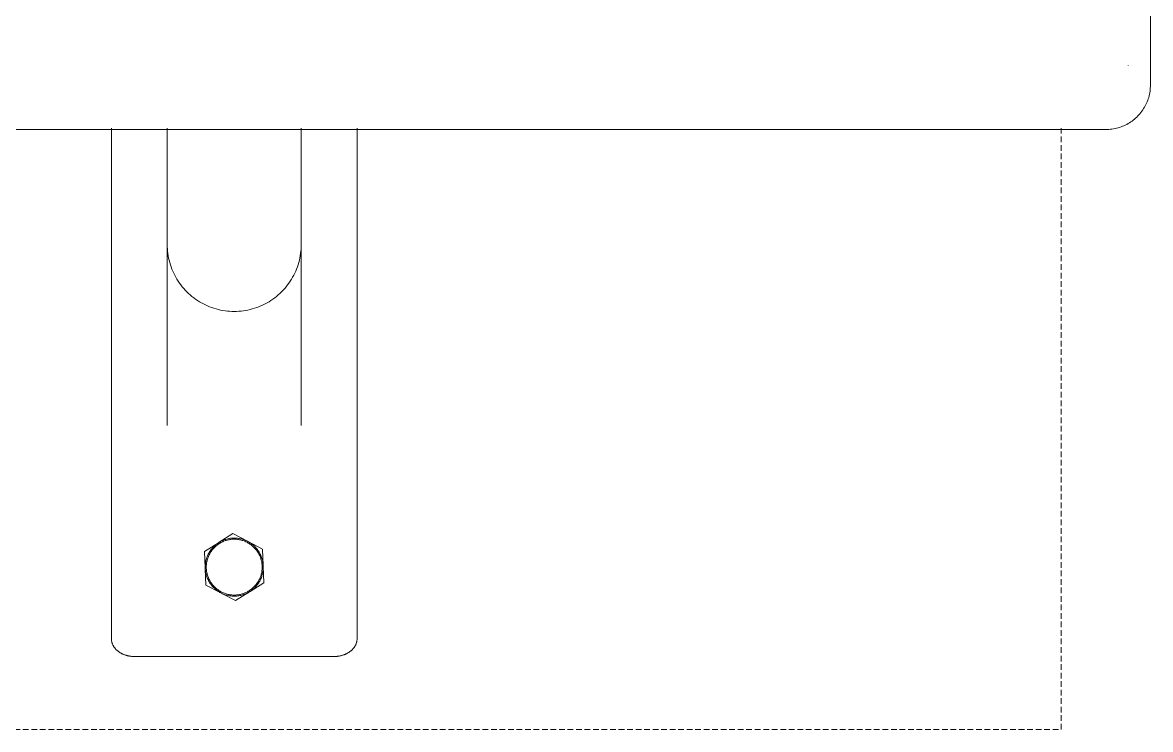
# Model space of a CAD drawing. Header units: millimetres. Extents: x -75 to 3710, y -20 to 2482.
# Drawn here: x 1625.4 to 1877.9, y 864.3 to 1022.5 of the extents above; entities that cross this region are included whole.
import ezdxf

# ---------------------------------------------------------------- set-up
doc = ezdxf.new("R2010")
doc.units = ezdxf.units.MM
doc.linetypes.add('HIDDEN', pattern=[1.905, 1.27, -0.635])
doc.layers.add('ZANO_R', color=7, linetype='Continuous', lineweight=0)
doc.layers.add('ZANO_R_przerywana', color=7, linetype='HIDDEN', lineweight=0)

msp = doc.modelspace()

# ---------------------------------------------------------------- linework, layer by layer
at = {"layer": 'ZANO_R'}
for p, q in [((1877.89, 1011.98), (1877.89, 1170.74)), ((1872.88, 1012.87), (1872.88, 1012.93)), ((1877.89, 1008.5), (1877.89, 1011.98)), ((1877.83, 1007.46), (1877.79, 1007.12)), ((1877.86, 1007.81), (1877.83, 1007.46)), ((1877.88, 1008.16), (1877.86, 1007.81)), ((1877.89, 1008.5), (1877.88, 1008.16)), ((1877.28, 1005.09), (1877.15, 1004.77)), ((1877.39, 1005.42), (1877.28, 1005.09)), ((1877.49, 1005.75), (1877.39, 1005.42)), ((1877.59, 1006.09), (1877.49, 1005.75)), ((1877.66, 1006.43), (1877.59, 1006.09)), ((1877.73, 1006.77), (1877.66, 1006.43)), ((1877.79, 1007.12), (1877.73, 1006.77)), ((1875.76, 1002.36), (1875.54, 1002.09)), ((1875.97, 1002.64), (1875.76, 1002.36)), ((1876.17, 1002.93), (1875.97, 1002.64)), ((1876.36, 1003.22), (1876.17, 1002.93)), ((1876.54, 1003.52), (1876.36, 1003.22)), ((1876.71, 1003.82), (1876.54, 1003.52)), ((1876.87, 1004.13), (1876.71, 1003.82)), ((1877.02, 1004.45), (1876.87, 1004.13)), ((1877.15, 1004.77), (1877.02, 1004.45)), ((1872.88, 999.87), (1872.57, 999.7)), ((1873.18, 1000.05), (1872.88, 999.87)), ((1873.47, 1000.24), (1873.18, 1000.05)), ((1873.76, 1000.44), (1873.47, 1000.24)), ((1874.04, 1000.65), (1873.76, 1000.44)), ((1874.31, 1000.87), (1874.04, 1000.65)), ((1874.57, 1001.09), (1874.31, 1000.87)), ((1874.83, 1001.33), (1874.57, 1001.09)), ((1875.07, 1001.58), (1874.83, 1001.33)), ((1875.31, 1001.83), (1875.07, 1001.58)), ((1875.54, 1002.09), (1875.31, 1001.83)), ((1867.89, 998.54), (1577.89, 998.54)), ((1645.31, 998.87), (1645.31, 915.6)), ((1657.81, 985.41), (1657.81, 998.87)), ((1657.81, 985.46), (1657.81, 998.87)), ((1687.81, 985.41), (1687.81, 998.87)), ((1687.81, 985.46), (1687.81, 998.87)), ((1700.31, 998.87), (1700.31, 915.6)), ((1857.88, 998.87), (1857.88, 998.54)), ((1868.23, 998.55), (1867.89, 998.54)), ((1868.58, 998.57), (1868.23, 998.55)), ((1868.93, 998.6), (1868.58, 998.57)), ((1869.28, 998.64), (1868.93, 998.6)), ((1869.62, 998.69), (1869.28, 998.64)), ((1869.96, 998.76), (1869.62, 998.69)), ((1870.3, 998.84), (1869.96, 998.76)), ((1870.64, 998.92), (1870.3, 998.84)), ((1870.97, 999.03), (1870.64, 998.92)), ((1871.3, 999.14), (1870.97, 999.03)), ((1871.63, 999.26), (1871.3, 999.14)), ((1871.95, 999.4), (1871.63, 999.26)), ((1872.26, 999.55), (1871.95, 999.4)), ((1872.57, 999.7), (1872.26, 999.55)), ((1657.81, 985.41), (1657.81, 972.83)), ((1687.81, 985.41), (1687.81, 972.83)), ((1657.82, 972.31), (1657.81, 972.83)), ((1657.81, 972.83), (1657.81, 932.32)), ((1657.84, 971.8), (1657.82, 972.31)), ((1687.8, 972.31), (1687.77, 971.8)), ((1687.81, 972.83), (1687.8, 972.31)), ((1687.81, 972.93), (1687.81, 972.95)), ((1687.81, 972.83), (1687.81, 932.32)), ((1657.89, 971.29), (1657.84, 971.8)), ((1657.95, 970.78), (1657.89, 971.29)), ((1658.02, 970.28), (1657.95, 970.78)), ((1658.12, 969.78), (1658.02, 970.28)), ((1658.23, 969.28), (1658.12, 969.78)), ((1687.49, 969.78), (1687.38, 969.28)), ((1687.59, 970.28), (1687.49, 969.78)), ((1687.67, 970.78), (1687.59, 970.28)), ((1687.73, 971.29), (1687.67, 970.78)), ((1687.77, 971.8), (1687.73, 971.29)), ((1658.36, 968.78), (1658.23, 969.28)), ((1658.51, 968.29), (1658.36, 968.78)), ((1658.67, 967.8), (1658.51, 968.29)), ((1658.85, 967.32), (1658.67, 967.8)), ((1659.05, 966.85), (1658.85, 967.32)), ((1686.76, 967.32), (1686.56, 966.85)), ((1686.94, 967.8), (1686.76, 967.32)), ((1687.1, 968.29), (1686.94, 967.8)), ((1687.25, 968.78), (1687.1, 968.29)), ((1687.38, 969.28), (1687.25, 968.78)), ((1659.26, 966.38), (1659.05, 966.85)), ((1659.49, 965.93), (1659.26, 966.38)), ((1659.73, 965.48), (1659.49, 965.93)), ((1659.99, 965.03), (1659.73, 965.48)), ((1660.26, 964.6), (1659.99, 965.03)), ((1660.55, 964.18), (1660.26, 964.6)), ((1685.35, 964.6), (1685.06, 964.18)), ((1685.62, 965.03), (1685.35, 964.6)), ((1685.88, 965.48), (1685.62, 965.03)), ((1686.12, 965.93), (1685.88, 965.48)), ((1686.35, 966.38), (1686.12, 965.93)), ((1686.56, 966.85), (1686.35, 966.38)), ((1660.85, 963.76), (1660.55, 964.18)), ((1661.17, 963.36), (1660.85, 963.76)), ((1661.5, 962.97), (1661.17, 963.36)), ((1661.84, 962.59), (1661.5, 962.97)), ((1662.2, 962.22), (1661.84, 962.59)), ((1662.57, 961.86), (1662.2, 962.22)), ((1683.41, 962.22), (1683.04, 961.86)), ((1683.77, 962.59), (1683.41, 962.22)), ((1684.11, 962.97), (1683.77, 962.59)), ((1684.44, 963.36), (1684.11, 962.97)), ((1684.76, 963.76), (1684.44, 963.36)), ((1685.06, 964.18), (1684.76, 963.76)), ((1662.95, 961.52), (1662.57, 961.86)), ((1663.34, 961.19), (1662.95, 961.52)), ((1663.74, 960.87), (1663.34, 961.19)), ((1664.16, 960.57), (1663.74, 960.87)), ((1664.58, 960.28), (1664.16, 960.57)), ((1665.01, 960.01), (1664.58, 960.28)), ((1665.45, 959.75), (1665.01, 960.01)), ((1665.91, 959.51), (1665.45, 959.75)), ((1666.36, 959.28), (1665.91, 959.51)), ((1679.71, 959.51), (1679.25, 959.28)), ((1680.16, 959.75), (1679.71, 959.51)), ((1680.6, 960.01), (1680.16, 959.75)), ((1681.03, 960.28), (1680.6, 960.01)), ((1681.46, 960.57), (1681.03, 960.28)), ((1681.87, 960.87), (1681.46, 960.57)), ((1682.27, 961.19), (1681.87, 960.87)), ((1682.66, 961.52), (1682.27, 961.19)), ((1683.04, 961.86), (1682.66, 961.52)), ((1666.83, 959.07), (1666.36, 959.28)), ((1667.3, 958.87), (1666.83, 959.07)), ((1667.78, 958.69), (1667.3, 958.87)), ((1668.27, 958.53), (1667.78, 958.69)), ((1668.76, 958.38), (1668.27, 958.53)), ((1669.26, 958.25), (1668.76, 958.38)), ((1669.75, 958.14), (1669.26, 958.25)), ((1670.26, 958.05), (1669.75, 958.14)), ((1670.76, 957.97), (1670.26, 958.05)), ((1671.27, 957.91), (1670.76, 957.97)), ((1671.78, 957.86), (1671.27, 957.91)), ((1672.29, 957.84), (1671.78, 957.86)), ((1672.81, 957.83), (1672.29, 957.84)), ((1673.32, 957.84), (1672.81, 957.83)), ((1673.83, 957.86), (1673.32, 957.84)), ((1674.34, 957.91), (1673.83, 957.86)), ((1674.85, 957.97), (1674.34, 957.91)), ((1675.36, 958.05), (1674.85, 957.97)), ((1675.86, 958.14), (1675.36, 958.05)), ((1676.36, 958.25), (1675.86, 958.14)), ((1676.85, 958.38), (1676.36, 958.25)), ((1677.34, 958.53), (1676.85, 958.38)), ((1677.83, 958.69), (1677.34, 958.53)), ((1678.31, 958.87), (1677.83, 958.69)), ((1678.78, 959.07), (1678.31, 958.87)), ((1679.25, 959.28), (1678.78, 959.07)), ((1645.31, 915.6), (1645.31, 884.6)), ((1700.31, 915.6), (1700.31, 884.6)), ((1672.51, 908.1), (1669.42, 906.15)), ((1669.71, 906.32), (1669.91, 906.42)), ((1669.91, 906.42), (1670.11, 906.51)), ((1670.11, 906.51), (1670.31, 906.6)), ((1670.22, 906.29), (1670.41, 906.38)), ((1670.31, 906.6), (1670.51, 906.68)), ((1670.41, 906.38), (1670.61, 906.45)), ((1670.51, 906.68), (1670.72, 906.76)), ((1670.61, 906.45), (1670.81, 906.53)), ((1670.72, 906.76), (1670.93, 906.82)), ((1670.81, 906.53), (1671.02, 906.59)), ((1670.93, 906.82), (1671.14, 906.88)), ((1671.02, 906.59), (1671.22, 906.65)), ((1671.14, 906.88), (1671.35, 906.94)), ((1671.22, 906.65), (1671.43, 906.7)), ((1671.35, 906.94), (1671.57, 906.98)), ((1671.43, 906.7), (1671.64, 906.74)), ((1671.57, 906.98), (1671.78, 907.02)), ((1671.64, 906.74), (1671.85, 906.78)), ((1671.78, 907.02), (1672, 907.05)), ((1671.85, 906.78), (1672.06, 906.81)), ((1672, 907.05), (1672.22, 907.07)), ((1672.06, 906.81), (1672.27, 906.83)), ((1672.22, 907.07), (1672.44, 907.09)), ((1672.27, 906.83), (1672.49, 906.84)), ((1672.44, 907.09), (1672.66, 907.1)), ((1672.49, 906.84), (1672.7, 906.85)), ((1675.74, 906.4), (1672.51, 908.1)), ((1672.66, 907.1), (1672.88, 907.1)), ((1672.7, 906.85), (1672.91, 906.85)), ((1672.88, 907.1), (1673.1, 907.09)), ((1672.91, 906.85), (1673.13, 906.84)), ((1673.1, 907.09), (1673.31, 907.08)), ((1673.13, 906.84), (1673.34, 906.83)), ((1673.31, 907.08), (1673.53, 907.06)), ((1673.34, 906.83), (1673.55, 906.81)), ((1673.53, 907.06), (1673.75, 907.03)), ((1673.55, 906.81), (1673.76, 906.78)), ((1673.75, 907.03), (1673.97, 907)), ((1673.76, 906.78), (1673.97, 906.74)), ((1673.97, 907), (1674.18, 906.95)), ((1673.97, 906.74), (1674.18, 906.7)), ((1674.18, 906.95), (1674.4, 906.9)), ((1674.18, 906.7), (1674.39, 906.65)), ((1674.39, 906.65), (1674.59, 906.59)), ((1674.4, 906.9), (1674.61, 906.85)), ((1674.59, 906.59), (1674.8, 906.53)), ((1674.61, 906.85), (1674.82, 906.78)), ((1674.8, 906.53), (1675, 906.45)), ((1674.82, 906.78), (1675.03, 906.71)), ((1675, 906.45), (1675.2, 906.38)), ((1675.03, 906.71), (1675.23, 906.63)), ((1675.2, 906.38), (1675.39, 906.29)), ((1675.23, 906.63), (1675.43, 906.55)), ((1675.43, 906.55), (1675.63, 906.45)), ((1675.63, 906.45), (1675.83, 906.36)), ((1675.83, 906.36), (1676.02, 906.25)), ((1669.25, 906.04), (1666.16, 904.09)), ((1666.16, 904.09), (1666.31, 900.44)), ((1667.1, 903.72), (1667.21, 903.91)), ((1667.21, 903.91), (1667.33, 904.1)), ((1667.33, 904.1), (1667.45, 904.28)), ((1667.41, 903.76), (1667.52, 903.94)), ((1667.45, 904.28), (1667.58, 904.46)), ((1667.52, 903.94), (1667.64, 904.12)), ((1667.58, 904.46), (1667.71, 904.63)), ((1667.64, 904.12), (1667.76, 904.29)), ((1667.71, 904.63), (1667.85, 904.8)), ((1667.76, 904.29), (1667.89, 904.46)), ((1667.85, 904.8), (1667.99, 904.97)), ((1667.89, 904.46), (1668.03, 904.63)), ((1667.99, 904.97), (1668.14, 905.13)), ((1668.03, 904.63), (1668.17, 904.79)), ((1668.14, 905.13), (1668.3, 905.28)), ((1668.17, 904.79), (1668.31, 904.94)), ((1668.3, 905.28), (1668.46, 905.43)), ((1668.31, 904.94), (1668.46, 905.1)), ((1668.46, 905.43), (1668.63, 905.58)), ((1668.46, 905.1), (1668.62, 905.24)), ((1668.62, 905.24), (1668.78, 905.38)), ((1668.63, 905.58), (1668.8, 905.72)), ((1668.78, 905.38), (1668.95, 905.52)), ((1668.8, 905.72), (1668.97, 905.85)), ((1668.95, 905.52), (1669.12, 905.64)), ((1668.97, 905.85), (1669.15, 905.98)), ((1669.12, 905.64), (1669.29, 905.77)), ((1669.15, 905.98), (1669.33, 906.1)), ((1669.29, 905.77), (1669.47, 905.88)), ((1669.33, 906.1), (1669.52, 906.21)), ((1669.47, 905.88), (1669.65, 906)), ((1669.52, 906.21), (1669.71, 906.32)), ((1669.65, 906), (1669.84, 906.1)), ((1669.84, 906.1), (1670.03, 906.2)), ((1670.03, 906.2), (1670.22, 906.29)), ((1675.39, 906.29), (1675.59, 906.2)), ((1675.59, 906.2), (1675.78, 906.1)), ((1675.78, 906.1), (1675.96, 906)), ((1679.15, 904.61), (1675.92, 906.31)), ((1675.96, 906), (1676.14, 905.89)), ((1676.02, 906.25), (1676.21, 906.14)), ((1676.14, 905.89), (1676.32, 905.77)), ((1676.21, 906.14), (1676.4, 906.02)), ((1676.32, 905.77), (1676.5, 905.65)), ((1676.4, 906.02), (1676.58, 905.9)), ((1676.5, 905.65), (1676.67, 905.52)), ((1676.58, 905.9), (1676.75, 905.77)), ((1676.67, 905.52), (1676.83, 905.38)), ((1676.75, 905.77), (1676.93, 905.63)), ((1676.83, 905.38), (1676.99, 905.24)), ((1676.93, 905.63), (1677.09, 905.49)), ((1676.99, 905.24), (1677.15, 905.1)), ((1677.09, 905.49), (1677.26, 905.34)), ((1677.15, 905.1), (1677.3, 904.95)), ((1677.26, 905.34), (1677.41, 905.19)), ((1677.3, 904.95), (1677.45, 904.79)), ((1677.41, 905.19), (1677.57, 905.03)), ((1677.45, 904.79), (1677.59, 904.63)), ((1677.57, 905.03), (1677.71, 904.87)), ((1677.59, 904.63), (1677.72, 904.46)), ((1677.71, 904.87), (1677.85, 904.7)), ((1677.72, 904.46), (1677.85, 904.29)), ((1677.85, 904.7), (1677.99, 904.52)), ((1677.85, 904.29), (1677.97, 904.12)), ((1677.97, 904.12), (1678.09, 903.94)), ((1677.99, 904.52), (1678.12, 904.35)), ((1678.2, 903.76), (1678.09, 903.94)), ((1678.12, 904.35), (1678.24, 904.17)), ((1678.24, 904.17), (1678.36, 903.98)), ((1678.36, 903.98), (1678.47, 903.79)), ((1679.3, 900.96), (1679.15, 904.61)), ((1666.34, 901.22), (1666.36, 901.44)), ((1666.36, 901.44), (1666.39, 901.65)), ((1666.39, 901.65), (1666.43, 901.87)), ((1666.43, 901.87), (1666.48, 902.09)), ((1666.48, 902.09), (1666.53, 902.3)), ((1666.53, 902.3), (1666.59, 902.51)), ((1666.58, 901.13), (1666.6, 901.35)), ((1666.59, 902.51), (1666.66, 902.72)), ((1666.6, 901.35), (1666.63, 901.56)), ((1666.63, 901.56), (1666.67, 901.77)), ((1666.66, 902.72), (1666.74, 902.92)), ((1666.67, 901.77), (1666.71, 901.98)), ((1666.71, 901.98), (1666.76, 902.18)), ((1666.74, 902.92), (1666.82, 903.13)), ((1666.76, 902.18), (1666.82, 902.39)), ((1666.82, 903.13), (1666.91, 903.33)), ((1666.82, 902.39), (1666.88, 902.59)), ((1666.88, 902.59), (1666.95, 902.79)), ((1666.91, 903.33), (1667, 903.53)), ((1666.95, 902.79), (1667.03, 902.99)), ((1667, 903.53), (1667.1, 903.72)), ((1667.03, 902.99), (1667.12, 903.19)), ((1667.12, 903.19), (1667.21, 903.38)), ((1667.21, 903.38), (1667.31, 903.57)), ((1667.31, 903.57), (1667.41, 903.76)), ((1678.31, 903.57), (1678.2, 903.76)), ((1678.4, 903.38), (1678.31, 903.57)), ((1678.5, 903.19), (1678.4, 903.38)), ((1678.47, 903.79), (1678.57, 903.6)), ((1678.58, 902.99), (1678.5, 903.19)), ((1678.57, 903.6), (1678.67, 903.4)), ((1678.66, 902.8), (1678.58, 902.99)), ((1678.73, 902.59), (1678.66, 902.8)), ((1678.67, 903.4), (1678.76, 903.2)), ((1678.79, 902.39), (1678.73, 902.59)), ((1678.76, 903.2), (1678.85, 903)), ((1678.85, 902.19), (1678.79, 902.39)), ((1678.85, 903), (1678.93, 902.79)), ((1678.9, 901.98), (1678.85, 902.19)), ((1678.95, 901.77), (1678.9, 901.98)), ((1678.93, 902.79), (1679, 902.59)), ((1678.98, 901.56), (1678.95, 901.77)), ((1679.01, 901.35), (1678.98, 901.56)), ((1679, 902.59), (1679.06, 902.38)), ((1679.03, 901.13), (1679.01, 901.35)), ((1679.06, 902.38), (1679.12, 902.16)), ((1679.12, 902.16), (1679.17, 901.95)), ((1679.17, 901.95), (1679.21, 901.73)), ((1679.21, 901.73), (1679.24, 901.52)), ((1679.24, 901.52), (1679.27, 901.3)), ((1679.27, 901.3), (1679.29, 901.08)), ((1666.31, 900.78), (1666.32, 901)), ((1666.31, 900.56), (1666.31, 900.78)), ((1666.31, 900.34), (1666.31, 900.56)), ((1666.32, 900.12), (1666.31, 900.34)), ((1666.32, 901), (1666.34, 901.22)), ((1666.32, 900.24), (1666.46, 896.59)), ((1666.34, 899.9), (1666.32, 900.12)), ((1666.37, 899.69), (1666.34, 899.9)), ((1666.41, 899.47), (1666.37, 899.69)), ((1666.45, 899.25), (1666.41, 899.47)), ((1666.5, 899.04), (1666.45, 899.25)), ((1666.55, 898.83), (1666.5, 899.04)), ((1666.62, 898.62), (1666.55, 898.83)), ((1666.56, 900.92), (1666.58, 901.13)), ((1666.56, 900.71), (1666.56, 900.92)), ((1666.56, 900.49), (1666.56, 900.71)), ((1666.56, 900.28), (1666.56, 900.49)), ((1666.58, 900.07), (1666.56, 900.28)), ((1666.6, 899.86), (1666.58, 900.07)), ((1666.63, 899.64), (1666.6, 899.86)), ((1666.67, 899.43), (1666.63, 899.64)), ((1666.71, 899.22), (1666.67, 899.43)), ((1666.76, 899.02), (1666.71, 899.22)), ((1666.82, 898.81), (1666.76, 899.02)), ((1666.88, 898.61), (1666.82, 898.81)), ((1678.73, 898.61), (1678.8, 898.81)), ((1678.8, 898.81), (1678.85, 899.02)), ((1678.85, 899.02), (1678.9, 899.23)), ((1678.9, 899.23), (1678.95, 899.43)), ((1678.95, 899.43), (1678.98, 899.65)), ((1678.98, 899.65), (1679.01, 899.86)), ((1679.01, 899.86), (1679.03, 900.07)), ((1679.08, 898.9), (1679.02, 898.69)), ((1679.05, 900.92), (1679.03, 901.13)), ((1679.03, 900.07), (1679.05, 900.28)), ((1679.06, 900.71), (1679.05, 900.92)), ((1679.05, 900.28), (1679.06, 900.5)), ((1679.06, 900.5), (1679.06, 900.71)), ((1679.13, 899.12), (1679.08, 898.9)), ((1679.18, 899.33), (1679.13, 899.12)), ((1679.22, 899.55), (1679.18, 899.33)), ((1679.25, 899.77), (1679.22, 899.55)), ((1679.28, 899.98), (1679.25, 899.77)), ((1679.29, 900.2), (1679.28, 899.98)), ((1679.29, 901.08), (1679.3, 900.86)), ((1679.3, 900.42), (1679.29, 900.2)), ((1679.3, 900.86), (1679.31, 900.64)), ((1679.31, 900.64), (1679.3, 900.42)), ((1679.45, 897.11), (1679.31, 900.76)), ((1666.46, 896.59), (1669.69, 894.89)), ((1666.69, 898.41), (1666.62, 898.62)), ((1666.76, 898.2), (1666.69, 898.41)), ((1666.85, 898), (1666.76, 898.2)), ((1666.94, 897.8), (1666.85, 898)), ((1666.95, 898.41), (1666.88, 898.61)), ((1667.04, 897.61), (1666.94, 897.8)), ((1667.03, 898.21), (1666.95, 898.41)), ((1667.12, 898.01), (1667.03, 898.21)), ((1667.14, 897.41), (1667.04, 897.61)), ((1667.21, 897.82), (1667.12, 898.01)), ((1667.25, 897.22), (1667.14, 897.41)), ((1667.31, 897.63), (1667.21, 897.82)), ((1667.37, 897.04), (1667.25, 897.22)), ((1667.41, 897.45), (1667.31, 897.63)), ((1667.49, 896.86), (1667.37, 897.04)), ((1667.52, 897.26), (1667.41, 897.45)), ((1667.62, 896.68), (1667.49, 896.86)), ((1667.52, 897.26), (1667.64, 897.08)), ((1667.76, 896.51), (1667.62, 896.68)), ((1667.64, 897.08), (1667.76, 896.91)), ((1667.76, 896.91), (1667.89, 896.74)), ((1667.9, 896.34), (1667.76, 896.51)), ((1667.89, 896.74), (1668.03, 896.57)), ((1668.05, 896.17), (1667.9, 896.34)), ((1668.03, 896.57), (1668.17, 896.41)), ((1668.17, 896.41), (1668.31, 896.26)), ((1668.31, 896.26), (1668.46, 896.11)), ((1676.36, 895.16), (1679.45, 897.11)), ((1677.15, 896.11), (1677.3, 896.26)), ((1677.3, 896.26), (1677.45, 896.41)), ((1677.45, 896.41), (1677.59, 896.58)), ((1677.59, 896.58), (1677.72, 896.74)), ((1677.76, 896.4), (1677.62, 896.23)), ((1677.72, 896.74), (1677.85, 896.91)), ((1677.9, 896.57), (1677.76, 896.4)), ((1677.85, 896.91), (1677.97, 897.09)), ((1678.04, 896.74), (1677.9, 896.57)), ((1677.97, 897.09), (1678.09, 897.26)), ((1678.16, 896.92), (1678.04, 896.74)), ((1678.09, 897.26), (1678.2, 897.45)), ((1678.29, 897.1), (1678.16, 896.92)), ((1678.2, 897.45), (1678.31, 897.63)), ((1678.4, 897.29), (1678.29, 897.1)), ((1678.31, 897.63), (1678.4, 897.82)), ((1678.4, 897.82), (1678.5, 898.01)), ((1678.51, 897.48), (1678.4, 897.29)), ((1678.5, 898.01), (1678.58, 898.21)), ((1678.61, 897.68), (1678.51, 897.48)), ((1678.58, 898.21), (1678.66, 898.41)), ((1678.71, 897.87), (1678.61, 897.68)), ((1678.66, 898.41), (1678.73, 898.61)), ((1678.8, 898.07), (1678.71, 897.87)), ((1678.88, 898.28), (1678.8, 898.07)), ((1678.95, 898.48), (1678.88, 898.28)), ((1679.02, 898.69), (1678.95, 898.48)), ((1668.2, 896.02), (1668.05, 896.17)), ((1668.36, 895.86), (1668.2, 896.02)), ((1668.52, 895.72), (1668.36, 895.86)), ((1668.46, 896.11), (1668.62, 895.96)), ((1668.69, 895.57), (1668.52, 895.72)), ((1668.62, 895.96), (1668.78, 895.82)), ((1668.86, 895.44), (1668.69, 895.57)), ((1668.78, 895.82), (1668.95, 895.69)), ((1669.04, 895.31), (1668.86, 895.44)), ((1668.95, 895.69), (1669.12, 895.56)), ((1669.22, 895.18), (1669.04, 895.31)), ((1669.12, 895.56), (1669.29, 895.43)), ((1669.4, 895.06), (1669.22, 895.18)), ((1669.29, 895.43), (1669.47, 895.32)), ((1669.59, 894.95), (1669.4, 895.06)), ((1669.47, 895.32), (1669.65, 895.21)), ((1669.78, 894.85), (1669.59, 894.95)), ((1669.65, 895.21), (1669.84, 895.1)), ((1669.98, 894.75), (1669.78, 894.85)), ((1669.84, 895.1), (1670.03, 895)), ((1669.87, 894.8), (1673.11, 893.1)), ((1670.18, 894.66), (1669.98, 894.75)), ((1670.03, 895), (1670.22, 894.91)), ((1670.38, 894.57), (1670.18, 894.66)), ((1670.22, 894.91), (1670.42, 894.83)), ((1670.59, 894.49), (1670.38, 894.57)), ((1670.42, 894.83), (1670.61, 894.75)), ((1670.79, 894.42), (1670.59, 894.49)), ((1670.61, 894.75), (1670.82, 894.68)), ((1671, 894.36), (1670.79, 894.42)), ((1670.82, 894.68), (1671.02, 894.61)), ((1671.22, 894.3), (1671, 894.36)), ((1671.02, 894.61), (1671.22, 894.56)), ((1671.22, 894.56), (1671.43, 894.5)), ((1671.43, 894.25), (1671.22, 894.3)), ((1671.43, 894.5), (1671.64, 894.46)), ((1671.65, 894.21), (1671.43, 894.25)), ((1671.64, 894.46), (1671.85, 894.42)), ((1671.86, 894.17), (1671.65, 894.21)), ((1671.85, 894.42), (1672.06, 894.4)), ((1672.08, 894.14), (1671.86, 894.17)), ((1672.06, 894.4), (1672.27, 894.37)), ((1672.3, 894.12), (1672.08, 894.14)), ((1672.27, 894.37), (1672.49, 894.36)), ((1672.52, 894.11), (1672.3, 894.12)), ((1672.49, 894.36), (1672.7, 894.35)), ((1672.74, 894.1), (1672.52, 894.11)), ((1672.7, 894.35), (1672.91, 894.35)), ((1672.96, 894.1), (1672.74, 894.1)), ((1672.91, 894.35), (1673.13, 894.36)), ((1673.18, 894.11), (1672.96, 894.1)), ((1673.11, 893.1), (1676.19, 895.05)), ((1673.13, 894.36), (1673.34, 894.37)), ((1673.39, 894.13), (1673.18, 894.11)), ((1673.34, 894.37), (1673.55, 894.4)), ((1673.61, 894.15), (1673.39, 894.13)), ((1673.55, 894.4), (1673.76, 894.43)), ((1673.83, 894.18), (1673.61, 894.15)), ((1673.76, 894.43), (1673.97, 894.46)), ((1674.05, 894.22), (1673.83, 894.18)), ((1673.97, 894.46), (1674.18, 894.5)), ((1674.26, 894.27), (1674.05, 894.22)), ((1674.18, 894.5), (1674.39, 894.56)), ((1674.47, 894.32), (1674.26, 894.27)), ((1674.39, 894.56), (1674.6, 894.61)), ((1674.69, 894.38), (1674.47, 894.32)), ((1674.6, 894.61), (1674.8, 894.68)), ((1674.89, 894.45), (1674.69, 894.38)), ((1674.8, 894.68), (1675, 894.75)), ((1675.1, 894.52), (1674.89, 894.45)), ((1675, 894.75), (1675.2, 894.83)), ((1675.31, 894.6), (1675.1, 894.52)), ((1675.2, 894.83), (1675.39, 894.91)), ((1675.51, 894.69), (1675.31, 894.6)), ((1675.39, 894.91), (1675.59, 895)), ((1675.71, 894.78), (1675.51, 894.69)), ((1675.59, 895), (1675.78, 895.1)), ((1675.9, 894.88), (1675.71, 894.78)), ((1675.78, 895.1), (1675.96, 895.21)), ((1676.09, 894.99), (1675.9, 894.88)), ((1675.96, 895.21), (1676.15, 895.32)), ((1676.28, 895.11), (1676.09, 894.99)), ((1676.15, 895.32), (1676.32, 895.43)), ((1676.46, 895.23), (1676.28, 895.11)), ((1676.32, 895.43), (1676.5, 895.56)), ((1676.64, 895.35), (1676.46, 895.23)), ((1676.5, 895.56), (1676.67, 895.69)), ((1676.82, 895.49), (1676.64, 895.35)), ((1676.67, 895.69), (1676.83, 895.82)), ((1676.99, 895.62), (1676.82, 895.49)), ((1676.83, 895.82), (1676.99, 895.96)), ((1676.99, 895.96), (1677.15, 896.11)), ((1677.15, 895.77), (1676.99, 895.62)), ((1677.31, 895.92), (1677.15, 895.77)), ((1677.47, 896.07), (1677.31, 895.92)), ((1677.62, 896.23), (1677.47, 896.07)), ((1645.31, 884.6), (1645.31, 884.5)), ((1645.31, 884.5), (1645.31, 884.4)), ((1645.31, 884.4), (1645.32, 884.3)), ((1645.32, 884.3), (1645.33, 884.21)), ((1645.33, 884.21), (1645.35, 884.11)), ((1645.35, 884.11), (1645.36, 884.01)), ((1645.36, 884.01), (1645.38, 883.91)), ((1645.38, 883.91), (1645.41, 883.82)), ((1645.41, 883.82), (1645.43, 883.72)), ((1645.43, 883.72), (1645.46, 883.62)), ((1645.46, 883.62), (1645.5, 883.52)), ((1700.12, 883.52), (1700.15, 883.62)), ((1700.15, 883.62), (1700.18, 883.72)), ((1700.18, 883.72), (1700.21, 883.82)), ((1700.21, 883.82), (1700.23, 883.91)), ((1700.23, 883.91), (1700.25, 884.01)), ((1700.25, 884.01), (1700.27, 884.11)), ((1700.27, 884.11), (1700.28, 884.21)), ((1700.28, 884.21), (1700.29, 884.3)), ((1700.29, 884.3), (1700.3, 884.4)), ((1700.3, 884.5), (1700.31, 884.6)), ((1700.3, 884.4), (1700.3, 884.5)), ((1645.5, 883.52), (1645.53, 883.43)), ((1645.53, 883.43), (1645.57, 883.33)), ((1645.57, 883.33), (1645.61, 883.24)), ((1645.61, 883.24), (1645.66, 883.15)), ((1645.66, 883.15), (1645.71, 883.05)), ((1645.71, 883.05), (1645.76, 882.96)), ((1645.76, 882.96), (1645.81, 882.87)), ((1645.81, 882.87), (1645.87, 882.78)), ((1645.87, 882.78), (1645.93, 882.69)), ((1645.93, 882.69), (1645.99, 882.61)), ((1645.99, 882.61), (1646.05, 882.52)), ((1646.05, 882.52), (1646.12, 882.44)), ((1646.12, 882.44), (1646.19, 882.36)), ((1646.19, 882.36), (1646.26, 882.28)), ((1646.26, 882.28), (1646.33, 882.2)), ((1646.33, 882.2), (1646.41, 882.12)), ((1646.41, 882.12), (1646.49, 882.05)), ((1646.49, 882.05), (1646.57, 881.97)), ((1646.57, 881.97), (1646.65, 881.9)), ((1646.65, 881.9), (1646.73, 881.83)), ((1646.73, 881.83), (1646.81, 881.77)), ((1646.81, 881.77), (1646.9, 881.7)), ((1646.9, 881.7), (1647, 881.63)), ((1647, 881.63), (1647.09, 881.57)), ((1647.09, 881.57), (1647.18, 881.51)), ((1647.18, 881.51), (1647.28, 881.45)), ((1647.28, 881.45), (1647.38, 881.39)), ((1647.38, 881.39), (1647.47, 881.33)), ((1647.47, 881.33), (1647.57, 881.28)), ((1647.57, 881.28), (1647.68, 881.23)), ((1647.68, 881.23), (1647.79, 881.17)), ((1647.79, 881.17), (1647.9, 881.12)), ((1647.9, 881.12), (1648.01, 881.08)), ((1697.6, 881.08), (1697.71, 881.12)), ((1697.71, 881.12), (1697.82, 881.17)), ((1697.82, 881.17), (1697.93, 881.23)), ((1697.93, 881.23), (1698.04, 881.28)), ((1698.04, 881.28), (1698.14, 881.33)), ((1698.14, 881.33), (1698.24, 881.39)), ((1698.24, 881.39), (1698.34, 881.45)), ((1698.34, 881.45), (1698.43, 881.51)), ((1698.43, 881.51), (1698.53, 881.57)), ((1698.53, 881.57), (1698.62, 881.63)), ((1698.62, 881.63), (1698.71, 881.7)), ((1698.71, 881.7), (1698.8, 881.77)), ((1698.8, 881.77), (1698.88, 881.83)), ((1698.88, 881.83), (1698.97, 881.9)), ((1698.97, 881.9), (1699.05, 881.97)), ((1699.05, 881.97), (1699.13, 882.05)), ((1699.13, 882.05), (1699.2, 882.12)), ((1699.2, 882.12), (1699.28, 882.2)), ((1699.28, 882.2), (1699.35, 882.28)), ((1699.35, 882.28), (1699.43, 882.36)), ((1699.43, 882.36), (1699.49, 882.44)), ((1699.49, 882.44), (1699.56, 882.52)), ((1699.56, 882.52), (1699.62, 882.61)), ((1699.62, 882.61), (1699.69, 882.69)), ((1699.69, 882.69), (1699.75, 882.78)), ((1699.75, 882.78), (1699.8, 882.87)), ((1699.8, 882.87), (1699.86, 882.96)), ((1699.86, 882.96), (1699.91, 883.05)), ((1699.91, 883.05), (1699.96, 883.15)), ((1699.96, 883.15), (1700, 883.24)), ((1700, 883.24), (1700.04, 883.33)), ((1700.04, 883.33), (1700.08, 883.43)), ((1700.08, 883.43), (1700.12, 883.52)), ((1648.01, 881.08), (1648.12, 881.03)), ((1648.12, 881.03), (1648.23, 880.99)), ((1648.23, 880.99), (1648.35, 880.95)), ((1648.35, 880.95), (1648.46, 880.91)), ((1648.46, 880.91), (1648.58, 880.87)), ((1648.58, 880.87), (1648.7, 880.84)), ((1648.7, 880.84), (1648.82, 880.8)), ((1648.82, 880.8), (1648.94, 880.77)), ((1648.94, 880.77), (1649.06, 880.75)), ((1649.06, 880.75), (1649.19, 880.72)), ((1649.19, 880.72), (1649.31, 880.7)), ((1649.31, 880.7), (1649.43, 880.68)), ((1649.43, 880.68), (1649.56, 880.66)), ((1649.56, 880.66), (1649.68, 880.64)), ((1649.68, 880.64), (1649.8, 880.63)), ((1649.8, 880.63), (1649.93, 880.62)), ((1649.93, 880.62), (1650.05, 880.61)), ((1650.05, 880.61), (1650.18, 880.61)), ((1650.18, 880.61), (1650.3, 880.6)), ((1650.3, 880.6), (1650.43, 880.6)), ((1650.43, 880.6), (1655.74, 880.6)), ((1655.74, 880.6), (1656.71, 880.6)), ((1656.71, 880.6), (1688.9, 880.6)), ((1688.9, 880.6), (1689.87, 880.6)), ((1689.87, 880.6), (1695.18, 880.6)), ((1695.18, 880.6), (1695.31, 880.6)), ((1695.31, 880.6), (1695.43, 880.61)), ((1695.43, 880.61), (1695.56, 880.61)), ((1695.56, 880.61), (1695.68, 880.62)), ((1695.68, 880.62), (1695.81, 880.63)), ((1695.81, 880.63), (1695.93, 880.64)), ((1695.93, 880.64), (1696.06, 880.66)), ((1696.06, 880.66), (1696.18, 880.68)), ((1696.18, 880.68), (1696.3, 880.7)), ((1696.3, 880.7), (1696.43, 880.72)), ((1696.43, 880.72), (1696.55, 880.75)), ((1696.55, 880.75), (1696.67, 880.77)), ((1696.67, 880.77), (1696.79, 880.8)), ((1696.79, 880.8), (1696.91, 880.84)), ((1696.91, 880.84), (1697.03, 880.87)), ((1697.03, 880.87), (1697.15, 880.91)), ((1697.15, 880.91), (1697.27, 880.95)), ((1697.27, 880.95), (1697.38, 880.99)), ((1697.38, 880.99), (1697.49, 881.03)), ((1697.49, 881.03), (1697.6, 881.08))]:
    msp.add_line(p, q, dxfattribs=at)
at = {"layer": 'ZANO_R_przerywana'}
for p, q in [((1857.88, 864.27), (1857.88, 998.54)), ((1577.88, 864.27), (1857.88, 864.27))]:
    msp.add_line(p, q, dxfattribs=at)

doc.saveas('drawing.dxf')
